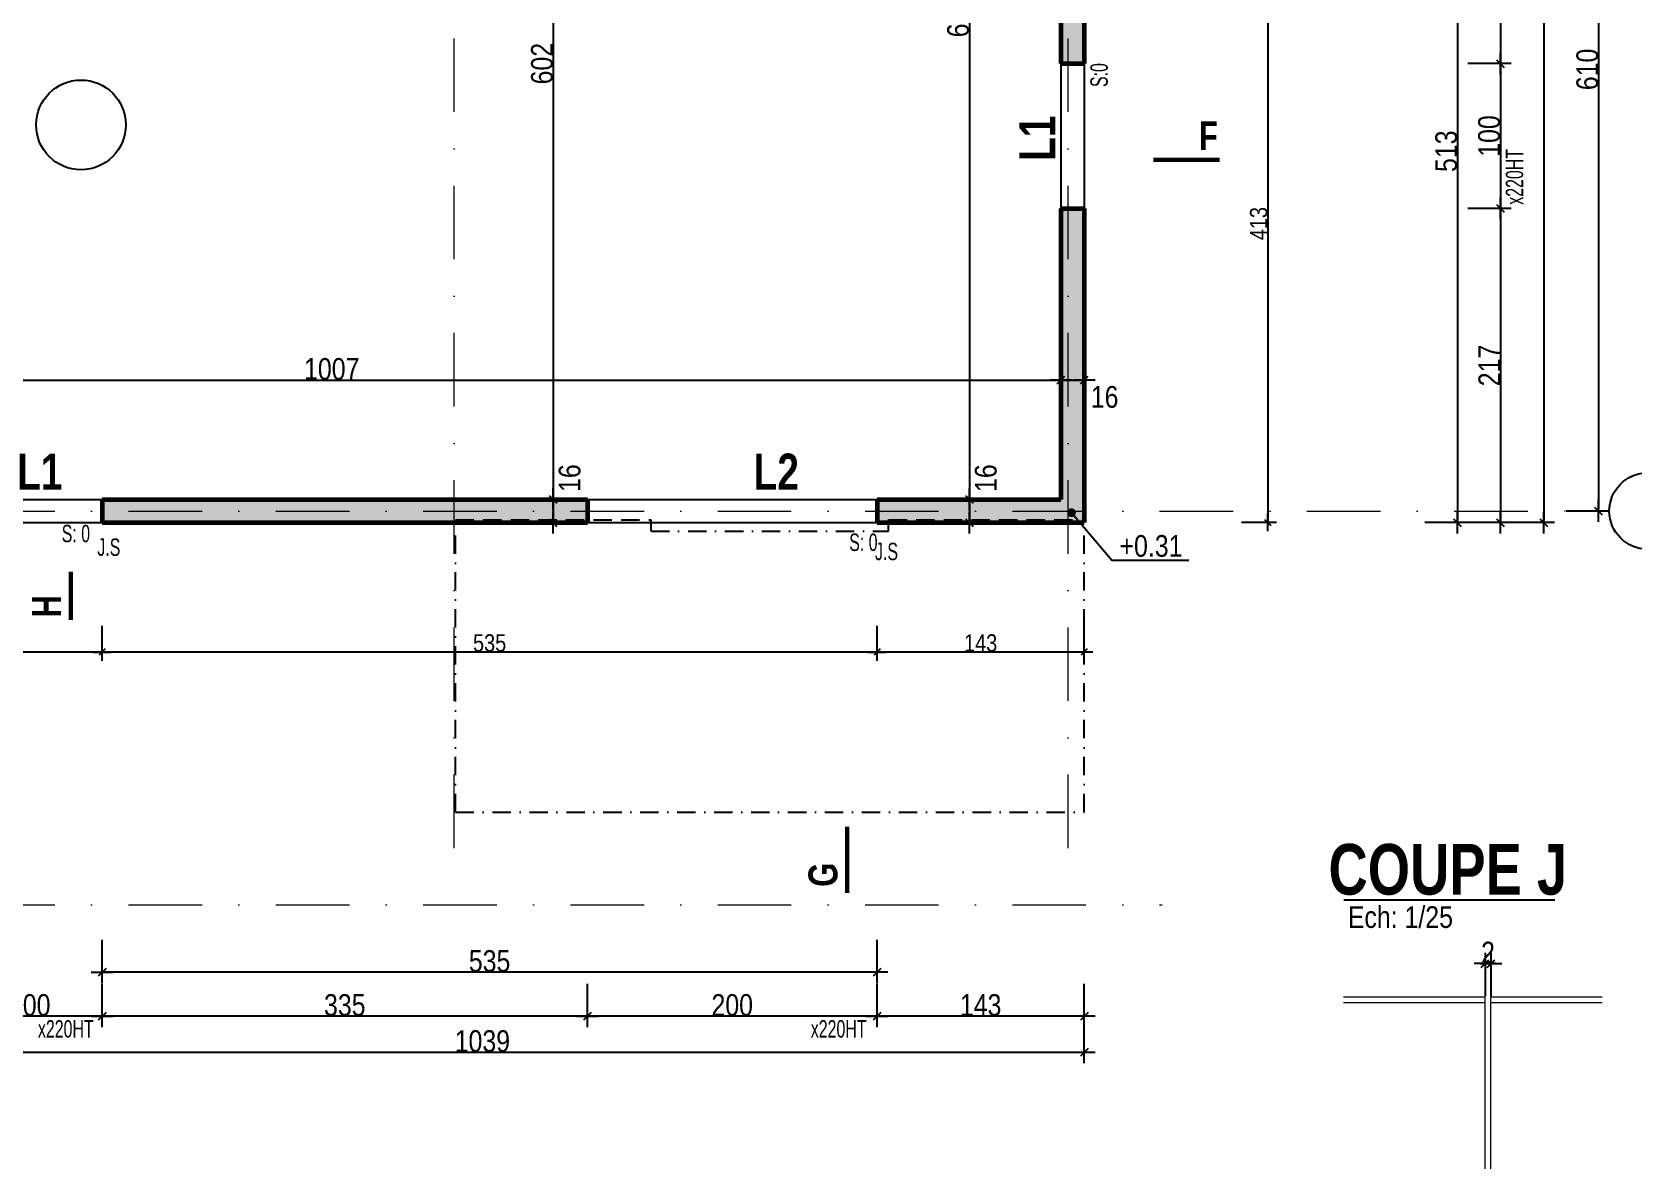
# Model space of a CAD drawing. Header units: millimetres. Extents: x 30537 to 37023, y -37354 to 0.
# Drawn here: x 32648 to 33753, y -35776 to -34997 of the extents above; entities that cross this region are included whole.
import ezdxf
from ezdxf.enums import TextEntityAlignment as Align

# ---------------------------------------------------------------- set-up
doc = ezdxf.new("R2010")
doc.units = ezdxf.units.MM
doc.linetypes.add('CACHEX2', pattern=[19.05, 12.7, -6.35])
doc.linetypes.add('TIRETPTX2', pattern=[50.8, 25.4, -12.7, 0, -12.7])
for name, color, linetype in [('01_cote_gen', 4, 'Continuous'), ('01_linteaux', 2, 'Continuous'), ('01_murs_sup', 2, 'CACHEX2'), ('01_poch_murs', 253, 'Continuous'), ('01_texte', 230, 'Continuous'), ('AA_COTES', 2, 'Continuous')]:
    doc.layers.add(name, color=color, linetype=linetype)
doc.layers.add('01_murs_coup', color=5, linetype='Continuous', lineweight=60)
doc.layers.add('01_tram_axes', color=2, linetype='TIRETPTX2', lineweight=9)
doc.styles.add('ARIAL NA', font='ARIALN.TTF')
doc.styles.add('impact', font='impact.ttf')
doc.styles.add('STYLE2', font='ARIALN.TTF')
doc.dimstyles.new('JB25', dxfattribs={"dimscale": 0.1, "dimtxt": 150, "dimasz": 15, "dimexe": 0.1, "dimexo": 0.1, "dimgap": 0.09, "dimtad": 1, "dimdec": 1, "dimlfac": 0.5, "dimdsep": 46, "dimtxsty": 'STYLE2', "dimblk1": 'BOND_G', "dimblk2": 'BOND_D', "dimsah": 1, "dimcen": 1.5, "dimdle": 0.01, "dimse1": 1, "dimse2": 1, "dimclrd": 4, "dimclre": 2, "dimclrt": 6, "dimazin": 2, "dimtfac": 2.333333, "dimtdec": 1, "dimtix": 1, "dimtmove": 2, "dimatfit": 3, "dimldrblk": 'BOND_G', "dimfxl": 1, "dimtolj": 1, "dimtzin": 0, "dimarcsym": 0})
doc.dimstyles.new('JB50', dxfattribs={"dimscale": 0.1, "dimtxt": 150, "dimasz": 15, "dimexe": 0.1, "dimexo": 0.1, "dimgap": 0.09, "dimtad": 1, "dimdec": 1, "dimdsep": 46, "dimtxsty": 'STYLE2', "dimblk1": 'BOND_G', "dimblk2": 'BOND_D', "dimsah": 1, "dimcen": 1.5, "dimdle": 0.01, "dimse1": 1, "dimse2": 1, "dimclrd": 4, "dimclre": 2, "dimclrt": 6, "dimazin": 2, "dimtfac": 2.333333, "dimtdec": 1, "dimtix": 1, "dimtmove": 2, "dimatfit": 3, "dimldrblk": 'BOND_G', "dimfxl": 1, "dimtolj": 1, "dimtzin": 0, "dimarcsym": 0})
doc.dimstyles.new('JB50res', dxfattribs={"dimscale": 0.1, "dimtxt": 120, "dimasz": 12, "dimexe": 0.1, "dimexo": 0.1, "dimgap": 0.09, "dimtad": 1, "dimdec": 1, "dimdsep": 46, "dimtxsty": 'STYLE2', "dimblk1": 'BOND_G', "dimblk2": 'BOND_D', "dimsah": 1, "dimcen": 1.5, "dimdle": 0.01, "dimse1": 1, "dimse2": 1, "dimclrd": 4, "dimclre": 2, "dimclrt": 6, "dimazin": 2, "dimtfac": 2.333333, "dimtdec": 1, "dimtix": 1, "dimtmove": 2, "dimatfit": 3, "dimldrblk": 'BOND_G', "dimfxl": 1, "dimtolj": 1, "dimtzin": 0, "dimarcsym": 0})

# ---------------------------------------------------------------- blocks, each defined once
blk = doc.blocks.new('BOND_G')
at = {"layer": 'AA_COTES', "color": 0}
for p, q in [((0, -5), (0, 15)), ((5, 0), (-5, 0)), ((1.77, 1.77), (-1.77, -1.77))]:
    blk.add_line(p, q, dxfattribs=at)
blk = doc.blocks.new('BOND_D')
at = {"layer": 'AA_COTES', "color": 0}
for p, q in [((5, 0), (-5, 0)), ((-1.77, -1.77), (1.77, 1.77)), ((0, 5), (0, -15))]:
    blk.add_line(p, q, dxfattribs=at)
blk = doc.blocks.new('*D4457')
at = {"layer": '01_cote_gen', "color": 4, "lineweight": -2, "ltscale": 2, "transparency": 16777216}
blk.add_line((33229.8, -35677), (33032.8, -35677), dxfattribs=at)
at = {"layer": 'Defpoints', "color": 0, "ltscale": 2, "transparency": 16777216}
for p in [(33031.3, -35336), (33231.3, -35336), (33031.3, -35677)]:
    blk.add_point(p, dxfattribs=at)
at = {"layer": '01_cote_gen', "color": 4, "lineweight": -2, "ltscale": 2, "transparency": 16777216, "xscale": 1.5, "yscale": 1.5, "zscale": 1.5, "rotation": 180}
blk.add_blockref('BOND_D', (33031.3, -35677), dxfattribs=at)
at = {"layer": '01_cote_gen', "color": 4, "lineweight": -2, "ltscale": 2, "transparency": 16777216, "xscale": 1.5, "yscale": 1.5, "zscale": 1.5}
blk.add_blockref('BOND_G', (33231.3, -35677), dxfattribs=at)
at = {"layer": '01_cote_gen', "color": 6, "lineweight": 0, "ltscale": 2, "transparency": 16777216, "insert": (33131.3, -35669.3), "char_height": 15, "attachment_point": 5, "style": 'STYLE2'}
blk.add_mtext('\\A1;200', dxfattribs=at)
blk = doc.blocks.new('*D4458')
at = {"layer": '01_cote_gen', "color": 4, "lineweight": -2, "ltscale": 2, "transparency": 16777216}
blk.add_line((32694.8, -35677), (32597.8, -35677), dxfattribs=at)
at = {"layer": 'Defpoints', "color": 0, "ltscale": 2, "transparency": 16777216}
for p in [(32596.3, -35336), (32696.3, -35336), (32596.3, -35677)]:
    blk.add_point(p, dxfattribs=at)
at = {"layer": '01_cote_gen', "color": 4, "lineweight": -2, "ltscale": 2, "transparency": 16777216, "xscale": 1.5, "yscale": 1.5, "zscale": 1.5, "rotation": 180}
blk.add_blockref('BOND_D', (32596.3, -35677), dxfattribs=at)
at = {"layer": '01_cote_gen', "color": 4, "lineweight": -2, "ltscale": 2, "transparency": 16777216, "xscale": 1.5, "yscale": 1.5, "zscale": 1.5}
blk.add_blockref('BOND_G', (32696.3, -35677), dxfattribs=at)
at = {"layer": '01_cote_gen', "color": 6, "lineweight": 0, "ltscale": 2, "transparency": 16777216, "insert": (32646.3, -35669.3), "char_height": 15, "attachment_point": 5, "style": 'STYLE2'}
blk.add_mtext('\\A1;100', dxfattribs=at)
blk = doc.blocks.new('*D4473')
at = {"layer": '01_cote_gen', "color": 4, "lineweight": -2, "ltscale": 0.1, "transparency": 16777216}
blk.add_line((33372.8, -35677), (33232.8, -35677), dxfattribs=at)
at = {"layer": 'Defpoints', "color": 0, "ltscale": 0.1, "transparency": 16777216}
for p in [(33231.3, -35336), (33374.3, -35336), (33231.3, -35677)]:
    blk.add_point(p, dxfattribs=at)
at = {"layer": '01_cote_gen', "color": 4, "lineweight": -2, "ltscale": 0.1, "transparency": 16777216, "xscale": 1.5, "yscale": 1.5, "zscale": 1.5, "rotation": 180}
blk.add_blockref('BOND_D', (33231.3, -35677), dxfattribs=at)
at = {"layer": '01_cote_gen', "color": 4, "lineweight": -2, "ltscale": 0.1, "transparency": 16777216, "xscale": 1.5, "yscale": 1.5, "zscale": 1.5}
blk.add_blockref('BOND_G', (33374.3, -35677), dxfattribs=at)
at = {"layer": '01_cote_gen', "color": 6, "ltscale": 0.1, "transparency": 16777216, "insert": (33302.8, -35669.3), "char_height": 15, "attachment_point": 5, "style": 'STYLE2'}
blk.add_mtext('\\A1;143', dxfattribs=at)
blk = doc.blocks.new('*D4124')
at = {"layer": '01_linteaux', "color": 4, "lineweight": -2, "ltscale": 0.1, "transparency": 16777216}
blk.add_line((33691.6, -33953.5), (33691.6, -35334.5), dxfattribs=at)
at = {"layer": 'Defpoints', "color": 0, "ltscale": 0.1, "transparency": 16777216}
for p in [(33674.1, -33952), (33423.5, -35336), (33691.6, -35336)]:
    blk.add_point(p, dxfattribs=at)
at = {"layer": '01_linteaux', "color": 4, "lineweight": -2, "ltscale": 0.1, "transparency": 16777216, "xscale": 1.5, "yscale": 1.5, "zscale": 1.5}
for name, p, rotation in [('BOND_G', (33691.6, -33952), 90), ('BOND_D', (33691.6, -35336), 270)]:
    blk.add_blockref(name, p, dxfattribs=dict(at, rotation=rotation))
at = {"layer": '01_linteaux', "color": 6, "ltscale": 0.1, "transparency": 16777216, "insert": (33683.9, -34644), "char_height": 15, "attachment_point": 5, "rotation": 90, "style": 'STYLE2'}
blk.add_mtext('\\A1;1384', dxfattribs=at)
blk = doc.blocks.new('*D4480')
at = {"layer": '01_linteaux', "color": 4, "lineweight": -2, "ltscale": 0.1, "transparency": 16777216}
blk.add_line((33661.6, -34924.5), (33661.6, -35017.5), dxfattribs=at)
at = {"layer": 'Defpoints', "color": 0, "ltscale": 0.1, "transparency": 16777216}
for p in [(33374.3, -34923), (33374.3, -35019), (33661.6, -35019)]:
    blk.add_point(p, dxfattribs=at)
at = {"layer": '01_linteaux', "color": 4, "lineweight": -2, "ltscale": 0.1, "transparency": 16777216, "xscale": 1.5, "yscale": 1.5, "zscale": 1.5}
for name, p, rotation in [('BOND_G', (33661.6, -34923), 90), ('BOND_D', (33661.6, -35019), 270)]:
    blk.add_blockref(name, p, dxfattribs=dict(at, rotation=rotation))
at = {"layer": '01_linteaux', "color": 6, "ltscale": 0.1, "transparency": 16777216, "insert": (33653.9, -34971), "char_height": 15, "attachment_point": 5, "rotation": 90, "style": 'STYLE2'}
blk.add_mtext('\\A1;96', dxfattribs=at)
blk = doc.blocks.new('*D4481')
at = {"layer": '01_linteaux', "color": 4, "lineweight": -2, "ltscale": 0.1, "transparency": 16777216}
blk.add_line((33661.6, -35020.5), (33661.6, -35117.5), dxfattribs=at)
at = {"layer": 'Defpoints', "color": 0, "ltscale": 0.1, "transparency": 16777216}
for p in [(33374.3, -35019), (33374.3, -35119), (33661.6, -35119)]:
    blk.add_point(p, dxfattribs=at)
at = {"layer": '01_linteaux', "color": 4, "lineweight": -2, "ltscale": 0.1, "transparency": 16777216, "xscale": 1.5, "yscale": 1.5, "zscale": 1.5}
for name, p, rotation in [('BOND_G', (33661.6, -35019), 90), ('BOND_D', (33661.6, -35119), 270)]:
    blk.add_blockref(name, p, dxfattribs=dict(at, rotation=rotation))
at = {"layer": '01_linteaux', "color": 6, "ltscale": 0.1, "transparency": 16777216, "insert": (33653.9, -35069), "char_height": 15, "attachment_point": 5, "rotation": 90, "style": 'STYLE2'}
blk.add_mtext('\\A1;100', dxfattribs=at)
blk = doc.blocks.new('*D4482')
at = {"layer": '01_linteaux', "color": 4, "lineweight": -2, "ltscale": 0.1, "transparency": 16777216}
blk.add_line((33661.6, -35120.5), (33661.6, -35334.5), dxfattribs=at)
at = {"layer": 'Defpoints', "color": 0, "ltscale": 0.1, "transparency": 16777216}
for p in [(33374.3, -35119), (33374.3, -35336), (33661.6, -35336)]:
    blk.add_point(p, dxfattribs=at)
at = {"layer": '01_linteaux', "color": 4, "lineweight": -2, "ltscale": 0.1, "transparency": 16777216, "xscale": 1.5, "yscale": 1.5, "zscale": 1.5}
for name, p, rotation in [('BOND_G', (33661.6, -35119), 90), ('BOND_D', (33661.6, -35336), 270)]:
    blk.add_blockref(name, p, dxfattribs=dict(at, rotation=rotation))
at = {"layer": '01_linteaux', "color": 6, "ltscale": 0.1, "transparency": 16777216, "insert": (33654, -35227.5), "char_height": 15, "attachment_point": 5, "rotation": 90, "style": 'STYLE2'}
blk.add_mtext('\\A1;217', dxfattribs=at)
blk = doc.blocks.new('*D4246')
at = {"layer": '01_cote_gen', "color": 4, "lineweight": -2, "ltscale": 0.1, "transparency": 16777216}
blk.add_line((33007.6, -35321.5), (33007.6, -35334.5), dxfattribs=at)
at = {"layer": 'Defpoints', "color": 0, "ltscale": 0.1, "transparency": 16777216}
for p in [(32987.1, -35320), (32949.7, -35336), (33007.6, -35336)]:
    blk.add_point(p, dxfattribs=at)
at = {"layer": '01_cote_gen', "color": 4, "lineweight": -2, "ltscale": 0.1, "transparency": 16777216, "xscale": 1.5, "yscale": 1.5, "zscale": 1.5}
for name, p, rotation in [('BOND_G', (33007.6, -35320), 90), ('BOND_D', (33007.6, -35336), 270)]:
    blk.add_blockref(name, p, dxfattribs=dict(at, rotation=rotation))
at = {"layer": '01_cote_gen', "color": 6, "ltscale": 0.1, "transparency": 16777216, "insert": (33019.1, -35305.3), "char_height": 15, "attachment_point": 5, "rotation": 90, "style": 'STYLE2'}
blk.add_mtext('\\A1;16', dxfattribs=at)
blk = doc.blocks.new('*D4502')
at = {"layer": '01_cote_gen', "color": 4, "lineweight": -2, "ltscale": 0.1, "transparency": 16777216}
blk.add_line((33295, -34654.5), (33295, -35318.5), dxfattribs=at)
at = {"layer": 'Defpoints', "color": 0, "ltscale": 0.1, "transparency": 16777216}
for p in [(33194.9, -34653), (33267.6, -35320), (33295, -35320)]:
    blk.add_point(p, dxfattribs=at)
at = {"layer": '01_cote_gen', "color": 4, "lineweight": -2, "ltscale": 0.1, "transparency": 16777216, "xscale": 1.5, "yscale": 1.5, "zscale": 1.5}
for name, p, rotation in [('BOND_G', (33295, -34653), 90), ('BOND_D', (33295, -35320), 270)]:
    blk.add_blockref(name, p, dxfattribs=dict(at, rotation=rotation))
at = {"layer": '01_cote_gen', "color": 6, "ltscale": 0.1, "transparency": 16777216, "insert": (33287.3, -34986.5), "char_height": 15, "attachment_point": 5, "rotation": 90, "style": 'STYLE2'}
blk.add_mtext('\\A1;667', dxfattribs=at)
blk = doc.blocks.new('*D4505')
at = {"layer": '01_cote_gen', "color": 4, "lineweight": -2, "ltscale": 0.1, "transparency": 16777216}
blk.add_line((33007.6, -34719.5), (33007.6, -35318.5), dxfattribs=at)
at = {"layer": 'Defpoints', "color": 0, "ltscale": 0.1, "transparency": 16777216}
for p in [(32932.3, -34718), (32932.3, -35320), (33007.6, -35320)]:
    blk.add_point(p, dxfattribs=at)
at = {"layer": '01_cote_gen', "color": 4, "lineweight": -2, "ltscale": 0.1, "transparency": 16777216, "xscale": 1.5, "yscale": 1.5, "zscale": 1.5}
for name, p, rotation in [('BOND_G', (33007.6, -34718), 90), ('BOND_D', (33007.6, -35320), 270)]:
    blk.add_blockref(name, p, dxfattribs=dict(at, rotation=rotation))
at = {"layer": '01_cote_gen', "color": 6, "ltscale": 0.1, "transparency": 16777216, "insert": (33000, -35019), "char_height": 15, "attachment_point": 5, "rotation": 90, "style": 'STYLE2'}
blk.add_mtext('\\A1;602', dxfattribs=at)
blk = doc.blocks.new('*D4256')
at = {"layer": '01_cote_gen', "color": 4, "lineweight": -2, "ltscale": 0.1, "transparency": 16777216}
blk.add_line((33372.8, -35701.9), (32336.8, -35701.9), dxfattribs=at)
at = {"layer": 'Defpoints', "color": 0, "ltscale": 0.1, "transparency": 16777216}
for p in [(32335.3, -35654.5), (33374.3, -35684.5), (32335.3, -35701.9)]:
    blk.add_point(p, dxfattribs=at)
at = {"layer": '01_cote_gen', "color": 4, "lineweight": -2, "ltscale": 0.1, "transparency": 16777216, "xscale": 1.5, "yscale": 1.5, "zscale": 1.5, "rotation": 180}
blk.add_blockref('BOND_D', (32335.3, -35701.9), dxfattribs=at)
at = {"layer": '01_cote_gen', "color": 4, "lineweight": -2, "ltscale": 0.1, "transparency": 16777216, "xscale": 1.5, "yscale": 1.5, "zscale": 1.5}
blk.add_blockref('BOND_G', (33374.3, -35701.9), dxfattribs=at)
at = {"layer": '01_cote_gen', "color": 6, "ltscale": 0.1, "transparency": 16777216, "insert": (32958.8, -35694.2), "char_height": 15, "attachment_point": 5, "style": 'STYLE2'}
blk.add_mtext('\\A1;1039', dxfattribs=at)
blk = doc.blocks.new('*D4259')
at = {"layer": '01_cote_gen', "color": 4, "lineweight": -2, "ltscale": 0.1, "transparency": 16777216}
blk.add_line((32352.8, -35237.6), (33356.8, -35237.6), dxfattribs=at)
at = {"layer": 'Defpoints', "color": 0, "ltscale": 0.1, "transparency": 16777216}
for p in [(33358.3, -35237.6), (32351.3, -35253), (33358.3, -35256.8)]:
    blk.add_point(p, dxfattribs=at)
at = {"layer": '01_cote_gen', "color": 4, "lineweight": -2, "ltscale": 0.1, "transparency": 16777216, "xscale": 1.5, "yscale": 1.5, "zscale": 1.5, "rotation": 180}
blk.add_blockref('BOND_G', (32351.3, -35237.6), dxfattribs=at)
at = {"layer": '01_cote_gen', "color": 4, "lineweight": -2, "ltscale": 0.1, "transparency": 16777216, "xscale": 1.5, "yscale": 1.5, "zscale": 1.5}
blk.add_blockref('BOND_D', (33358.3, -35237.6), dxfattribs=at)
at = {"layer": '01_cote_gen', "color": 6, "ltscale": 0.1, "transparency": 16777216, "insert": (32854.8, -35230), "char_height": 15, "attachment_point": 5, "style": 'STYLE2'}
blk.add_mtext('\\A1;1007', dxfattribs=at)
blk = doc.blocks.new('*D4260')
at = {"layer": '01_cote_gen', "color": 4, "lineweight": -2, "ltscale": 0.1, "transparency": 16777216}
blk.add_line((33359.8, -35237.6), (33372.8, -35237.6), dxfattribs=at)
at = {"layer": 'Defpoints', "color": 0, "ltscale": 0.1, "transparency": 16777216}
for p in [(33374.3, -35237.6), (33358.3, -35256.8), (33374.3, -35265.6)]:
    blk.add_point(p, dxfattribs=at)
at = {"layer": '01_cote_gen', "color": 4, "lineweight": -2, "ltscale": 0.1, "transparency": 16777216, "xscale": 1.5, "yscale": 1.5, "zscale": 1.5, "rotation": 180}
blk.add_blockref('BOND_G', (33358.3, -35237.6), dxfattribs=at)
at = {"layer": '01_cote_gen', "color": 4, "lineweight": -2, "ltscale": 0.1, "transparency": 16777216, "xscale": 1.5, "yscale": 1.5, "zscale": 1.5}
blk.add_blockref('BOND_D', (33374.3, -35237.6), dxfattribs=at)
at = {"layer": '01_cote_gen', "color": 6, "ltscale": 0.1, "transparency": 16777216, "insert": (33388.4, -35249.3), "char_height": 15, "attachment_point": 5, "style": 'STYLE2'}
blk.add_mtext('\\A1;16', dxfattribs=at)
blk = doc.blocks.new('*D4261')
at = {"layer": '01_cote_gen', "color": 4, "lineweight": -2, "ltscale": 0.1, "transparency": 16777216}
blk.add_line((33295, -35321.5), (33295, -35334.5), dxfattribs=at)
at = {"layer": 'Defpoints', "color": 0, "ltscale": 0.1, "transparency": 16777216}
for p in [(33274.4, -35320), (33237, -35336), (33295, -35336)]:
    blk.add_point(p, dxfattribs=at)
at = {"layer": '01_cote_gen', "color": 4, "lineweight": -2, "ltscale": 0.1, "transparency": 16777216, "xscale": 1.5, "yscale": 1.5, "zscale": 1.5}
for name, p, rotation in [('BOND_G', (33295, -35320), 90), ('BOND_D', (33295, -35336), 270)]:
    blk.add_blockref(name, p, dxfattribs=dict(at, rotation=rotation))
at = {"layer": '01_cote_gen', "color": 6, "ltscale": 0.1, "transparency": 16777216, "insert": (33306.4, -35305.3), "char_height": 15, "attachment_point": 5, "rotation": 90, "style": 'STYLE2'}
blk.add_mtext('\\A1;16', dxfattribs=at)
blk = doc.blocks.new('*D4284')
at = {"layer": '01_cote_gen', "color": 4, "lineweight": -2, "ltscale": 0.1, "transparency": 16777216}
blk.add_line((33729.3, -34719.5), (33729.3, -35326.5), dxfattribs=at)
at = {"layer": 'Defpoints', "color": 0, "ltscale": 0.1, "transparency": 16777216}
for p in [(33706.8, -34718), (33706.8, -35328), (33729.3, -35328)]:
    blk.add_point(p, dxfattribs=at)
at = {"layer": '01_cote_gen', "color": 4, "lineweight": -2, "ltscale": 0.1, "transparency": 16777216, "xscale": 1.5, "yscale": 1.5, "zscale": 1.5}
for name, p, rotation in [('BOND_G', (33729.3, -34718), 90), ('BOND_D', (33729.3, -35328), 270)]:
    blk.add_blockref(name, p, dxfattribs=dict(at, rotation=rotation))
at = {"layer": '01_cote_gen', "color": 6, "ltscale": 0.1, "transparency": 16777216, "insert": (33721.7, -35023), "char_height": 15, "attachment_point": 5, "rotation": 90, "style": 'STYLE2'}
blk.add_mtext('\\A1;610', dxfattribs=at)
blk = doc.blocks.new('*D4027')
at = {"layer": '01_cote_gen', "color": 4, "lineweight": -2, "ltscale": 2, "transparency": 16777216}
blk.add_line((33029.8, -35677), (32697.8, -35677), dxfattribs=at)
at = {"layer": 'Defpoints', "color": 0, "ltscale": 2, "transparency": 16777216}
for p in [(32696.3, -35654.5), (33031.3, -35654.5), (32696.3, -35677)]:
    blk.add_point(p, dxfattribs=at)
at = {"layer": '01_cote_gen', "color": 4, "lineweight": -2, "ltscale": 2, "transparency": 16777216, "xscale": 1.5, "yscale": 1.5, "zscale": 1.5, "rotation": 180}
blk.add_blockref('BOND_D', (32696.3, -35677), dxfattribs=at)
at = {"layer": '01_cote_gen', "color": 4, "lineweight": -2, "ltscale": 2, "transparency": 16777216, "xscale": 1.5, "yscale": 1.5, "zscale": 1.5}
blk.add_blockref('BOND_G', (33031.3, -35677), dxfattribs=at)
at = {"layer": '01_cote_gen', "color": 6, "lineweight": 0, "ltscale": 2, "transparency": 16777216, "insert": (32863.8, -35669.3), "char_height": 15, "attachment_point": 5, "style": 'STYLE2'}
blk.add_mtext('\\A1;335', dxfattribs=at)
blk = doc.blocks.new('*D4425')
at = {"layer": '01_cote_gen', "color": 4, "lineweight": -2, "ltscale": 0.1, "transparency": 16777216}
blk.add_line((33501, -34924.2), (33501, -35334.8), dxfattribs=at)
at = {"layer": 'Defpoints', "color": 0, "ltscale": 0.1, "transparency": 16777216}
for p in [(33483, -34923), (33342.3, -35336), (33501, -35336)]:
    blk.add_point(p, dxfattribs=at)
at = {"layer": '01_cote_gen', "color": 4, "lineweight": -2, "ltscale": 0.1, "transparency": 16777216, "xscale": 1.2, "yscale": 1.2, "zscale": 1.2}
for name, p, rotation in [('BOND_G', (33501, -34923), 90), ('BOND_D', (33501, -35336), 270)]:
    blk.add_blockref(name, p, dxfattribs=dict(at, rotation=rotation))
at = {"layer": '01_cote_gen', "color": 6, "ltscale": 0.1, "transparency": 16777216, "insert": (33494.8, -35129.5), "char_height": 12, "attachment_point": 5, "rotation": 90, "style": 'STYLE2'}
blk.add_mtext('\\A1;413', dxfattribs=at)
blk = doc.blocks.new('*D4072')
at = {"layer": '01_cote_gen', "color": 4, "lineweight": -2, "ltscale": 0.1, "transparency": 16777216}
blk.add_line((33373.1, -35425.4), (33232.5, -35425.4), dxfattribs=at)
at = {"layer": 'Defpoints', "color": 0, "ltscale": 0.1, "transparency": 16777216}
for p in [(33374.3, -35086.6), (33231.3, -35097.7), (33231.3, -35425.4)]:
    blk.add_point(p, dxfattribs=at)
at = {"layer": '01_cote_gen', "color": 4, "lineweight": -2, "ltscale": 0.1, "transparency": 16777216, "xscale": 1.2, "yscale": 1.2, "zscale": 1.2, "rotation": 180}
blk.add_blockref('BOND_D', (33231.3, -35425.4), dxfattribs=at)
at = {"layer": '01_cote_gen', "color": 4, "lineweight": -2, "ltscale": 0.1, "transparency": 16777216, "xscale": 1.2, "yscale": 1.2, "zscale": 1.2}
blk.add_blockref('BOND_G', (33374.3, -35425.4), dxfattribs=at)
at = {"layer": '01_cote_gen', "color": 6, "ltscale": 0.1, "transparency": 16777216, "insert": (33302.8, -35419.2), "char_height": 12, "attachment_point": 5, "style": 'STYLE2'}
blk.add_mtext('\\A1;143', dxfattribs=at)
blk = doc.blocks.new('*D4427')
at = {"layer": '01_cote_gen', "color": 4, "lineweight": -2, "ltscale": 0.1, "transparency": 16777216}
blk.add_line((33230.1, -35425.4), (32697.5, -35425.4), dxfattribs=at)
at = {"layer": 'Defpoints', "color": 0, "ltscale": 0.1, "transparency": 16777216}
for p in [(32696.3, -35336), (33231.3, -35407.4), (32696.3, -35425.4)]:
    blk.add_point(p, dxfattribs=at)
at = {"layer": '01_cote_gen', "color": 4, "lineweight": -2, "ltscale": 0.1, "transparency": 16777216, "xscale": 1.2, "yscale": 1.2, "zscale": 1.2, "rotation": 180}
blk.add_blockref('BOND_D', (32696.3, -35425.4), dxfattribs=at)
at = {"layer": '01_cote_gen', "color": 4, "lineweight": -2, "ltscale": 0.1, "transparency": 16777216, "xscale": 1.2, "yscale": 1.2, "zscale": 1.2}
blk.add_blockref('BOND_G', (33231.3, -35425.4), dxfattribs=at)
at = {"layer": '01_cote_gen', "color": 6, "ltscale": 0.1, "transparency": 16777216, "insert": (32963.8, -35419.2), "char_height": 12, "attachment_point": 5, "style": 'STYLE2'}
blk.add_mtext('\\A1;535', dxfattribs=at)
blk = doc.blocks.new('*D4428')
at = {"layer": '01_cote_gen', "color": 4, "lineweight": -2, "ltscale": 0.1, "transparency": 16777216}
blk.add_line((32695.1, -35425.4), (32336.5, -35425.4), dxfattribs=at)
at = {"layer": 'Defpoints', "color": 0, "ltscale": 0.1, "transparency": 16777216}
for p in [(32335.3, -35336), (32696.3, -35336), (32335.3, -35425.4)]:
    blk.add_point(p, dxfattribs=at)
at = {"layer": '01_cote_gen', "color": 4, "lineweight": -2, "ltscale": 0.1, "transparency": 16777216, "xscale": 1.2, "yscale": 1.2, "zscale": 1.2, "rotation": 180}
blk.add_blockref('BOND_D', (32335.3, -35425.4), dxfattribs=at)
at = {"layer": '01_cote_gen', "color": 4, "lineweight": -2, "ltscale": 0.1, "transparency": 16777216, "xscale": 1.2, "yscale": 1.2, "zscale": 1.2}
blk.add_blockref('BOND_G', (32696.3, -35425.4), dxfattribs=at)
at = {"layer": '01_cote_gen', "color": 6, "ltscale": 0.1, "transparency": 16777216, "insert": (32582.2, -35419.2), "char_height": 12, "attachment_point": 5, "style": 'STYLE2'}
blk.add_mtext('\\A1;361', dxfattribs=at)
blk = doc.blocks.new('*D4540')
at = {"layer": '01_cote_gen', "color": 4, "lineweight": -2, "ltscale": 0.1, "transparency": 16777216}
blk.add_line((33892.6, -35665), (33892.6, -35946), dxfattribs=at)
at = {"layer": 'Defpoints', "color": 0, "ltscale": 0.1, "transparency": 16777216}
for p in [(33524.3, -35663.5), (33757.2, -35947.5), (33892.6, -35947.5)]:
    blk.add_point(p, dxfattribs=at)
at = {"layer": '01_cote_gen', "color": 4, "lineweight": -2, "ltscale": 0.1, "transparency": 16777216, "xscale": 1.5, "yscale": 1.5, "zscale": 1.5}
for name, p, rotation in [('BOND_G', (33892.6, -35663.5), 90), ('BOND_D', (33892.6, -35947.5), 270)]:
    blk.add_blockref(name, p, dxfattribs=dict(at, rotation=rotation))
at = {"layer": '01_cote_gen', "color": 6, "ltscale": 0.1, "transparency": 16777216, "insert": (33885, -35805.5), "char_height": 15, "attachment_point": 5, "rotation": 90, "style": 'STYLE2'}
blk.add_mtext('\\A1;142', dxfattribs=at)
blk = doc.blocks.new('*D4547')
at = {"layer": '01_cote_gen', "color": 4, "lineweight": -2, "ltscale": 0.1, "transparency": 16777216}
for p, q in [((33649.6, -35640.6), (33648.1, -35640.6)), ((33655.1, -35640.6), (33651.1, -35640.6)), ((33656.6, -35640.6), (33658.1, -35640.6))]:
    blk.add_line(p, q, dxfattribs=at)
at = {"layer": 'Defpoints', "color": 0, "ltscale": 0.1, "transparency": 16777216}
for p in [(33651.1, -35640.6), (33651.1, -35663.5, 9.3), (33655.1, -35663.5, 9.3)]:
    blk.add_point(p, dxfattribs=at)
at = {"layer": '01_cote_gen', "color": 4, "lineweight": -2, "ltscale": 0.1, "transparency": 16777216, "xscale": 1.5, "yscale": 1.5, "zscale": 1.5}
blk.add_blockref('BOND_D', (33651.1, -35640.6), dxfattribs=at)
at = {"layer": '01_cote_gen', "color": 4, "lineweight": -2, "ltscale": 0.1, "transparency": 16777216, "xscale": 1.5, "yscale": 1.5, "zscale": 1.5, "rotation": 180}
blk.add_blockref('BOND_G', (33655.1, -35640.6), dxfattribs=at)
at = {"layer": '01_cote_gen', "color": 6, "ltscale": 0.1, "transparency": 16777216, "insert": (33653.1, -35633), "char_height": 15, "attachment_point": 5, "style": 'STYLE2'}
blk.add_mtext('\\A1;2', dxfattribs=at)
blk = doc.blocks.new('*D4549')
at = {"layer": '01_cote_gen', "color": 4, "lineweight": -2, "ltscale": 0.5, "transparency": 16777216}
blk.add_line((33229.8, -35646.6), (32697.8, -35646.6), dxfattribs=at)
at = {"layer": 'Defpoints', "color": 0, "ltscale": 0.5, "transparency": 16777216}
for p in [(32696.3, -35336), (33231.3, -35336), (32696.3, -35646.6)]:
    blk.add_point(p, dxfattribs=at)
at = {"layer": '01_cote_gen', "color": 4, "lineweight": -2, "ltscale": 0.5, "transparency": 16777216, "xscale": 1.5, "yscale": 1.5, "zscale": 1.5, "rotation": 180}
blk.add_blockref('BOND_D', (32696.3, -35646.6), dxfattribs=at)
at = {"layer": '01_cote_gen', "color": 4, "lineweight": -2, "ltscale": 0.5, "transparency": 16777216, "xscale": 1.5, "yscale": 1.5, "zscale": 1.5}
blk.add_blockref('BOND_G', (33231.3, -35646.6), dxfattribs=at)
at = {"layer": '01_cote_gen', "color": 6, "ltscale": 0.5, "transparency": 16777216, "insert": (32963.8, -35638.9), "char_height": 15, "attachment_point": 5, "style": 'STYLE2'}
blk.add_mtext('\\A1;535', dxfattribs=at)
blk = doc.blocks.new('*D4558')
at = {"layer": '01_cote_gen', "color": 4, "lineweight": -2, "ltscale": 0.5, "transparency": 16777216}
blk.add_line((33632, -34824.5), (33632, -35334.5), dxfattribs=at)
at = {"layer": 'Defpoints', "color": 0, "ltscale": 0.5, "transparency": 16777216}
for p in [(33609.5, -34823), (33507, -35336), (33632, -35336)]:
    blk.add_point(p, dxfattribs=at)
at = {"layer": '01_cote_gen', "color": 4, "lineweight": -2, "ltscale": 0.5, "transparency": 16777216, "xscale": 1.5, "yscale": 1.5, "zscale": 1.5}
for name, p, rotation in [('BOND_G', (33632, -34823), 90), ('BOND_D', (33632, -35336), 270)]:
    blk.add_blockref(name, p, dxfattribs=dict(at, rotation=rotation))
at = {"layer": '01_cote_gen', "color": 6, "ltscale": 0.5, "transparency": 16777216, "insert": (33624.3, -35079.5), "char_height": 15, "attachment_point": 5, "rotation": 90, "style": 'STYLE2'}
blk.add_mtext('\\A1;513', dxfattribs=at)

msp = doc.modelspace()

# ---------------------------------------------------------------- hatches: boundary and pattern name
at = {"layer": '01_poch_murs', "ltscale": 0.1}
h = msp.add_hatch(color=256, dxfattribs=at)
h.dxf.hatch_style = 1
h.paths.add_polyline_path([(31662.26, -33952.01), (31565.27, -33952.01), (31565.27, -33752.01), (31565.27, -33952.01), (31462.26, -33952.01), (31462.26, -33968.01), (31565.26, -33968.01), (31565.26, -34613.01), (31583.26, -34613.01), (31583.26, -34579.01), (31959.27, -34579.01), (31959.26, -34560.98), (31583.26, -34561.01), (31583.26, -33968.01), (31662.26, -33968.01)])
h.paths.add_polyline_path([(31362.26, -33952.01), (31262.26, -33952.01), (31262.26, -33968.01), (31362.26, -33968.01)])
h.paths.add_polyline_path([(31062.26, -33952.01), (30949.27, -33952.01), (30949.27, -34424.01), (30965.27, -34424.01), (30965.27, -33968.01), (31062.26, -33968.01)])
h.paths.add_polyline_path([(32062.26, -33952.01), (31862.26, -33952.01), (31862.26, -33968.01), (32062.26, -33968.01)])
h.paths.add_polyline_path([(32333.26, -33752.01), (32317.27, -33752.01), (32317.27, -33952.01), (32317.26, -33952.01), (32162.26, -33952.01), (32162.26, -33968.01), (32317.26, -33968.01), (32317.26, -34561.01), (32061.26, -34561.01), (32061.26, -34579.01), (32333.26, -34578.99)])
h.paths.add_polyline_path([(32561.26, -33952.01), (32335.26, -33952.01), (32335.26, -34579.01), (32587.26, -34579.01), (32587.26, -34561.01), (32351.26, -34561.01), (32351.26, -33968.01), (32561.26, -33968.01)])
h.paths.add_polyline_path([(32819.26, -33952.01), (32661.26, -33952.01), (32661.26, -33968.01), (32819.26, -33968.01)])
h.paths.add_polyline_path([(33137.26, -33952.01), (32919.26, -33952.01), (32919.26, -33968.01), (33137.26, -33968.01)])
h.paths.add_polyline_path([(33374.26, -33952.01), (33237.26, -33952.01), (33237.26, -33968.01), (33358.26, -33968.01), (33358.26, -34019.01), (33374.26, -34019.01)])
h.paths.add_polyline_path([(33374.26, -34219.01), (33358.26, -34219.01), (33358.76, -34365.05), (33374.76, -34365.05)])
h.paths.add_polyline_path([(33374.76, -34465.05), (33358.76, -34465.05), (33358.26, -34635.01), (32932.26, -34635.01), (32932.26, -34570.01), (32912.26, -34570.01), (32912.26, -34635.01), (32746.26, -34635.01), (32746.26, -34561.01), (32689.26, -34561.01), (32689.26, -34579.01), (32728.26, -34579.01), (32728.26, -34709.01), (32689.26, -34709.01), (32689.26, -34727.01), (32746.26, -34727.01), (32746.26, -34653.01), (32912.26, -34653.01), (32912.26, -34718.01), (32932.26, -34718.01), (32932.26, -34653.01), (33358.26, -34653.01), (33358.26, -34823.01), (33374.26, -34823.01)])
h.paths.add_polyline_path([(32587.26, -34709.01), (32335.26, -34709.01), (32335.26, -35336.01), (32596.26, -35336.01), (32596.26, -35320.01), (32351.26, -35320.01), (32351.26, -34727.01), (32587.26, -34727.01)])
h.paths.add_polyline_path([(33374.26, -34923.01), (33358.26, -34923.01), (33358.26, -35019.01), (33374.26, -35019.01)])
h.paths.add_polyline_path([(31977.26, -34741.99), (31992.26, -34741.99), (31992.26, -34723.99), (31894.26, -34723.99), (31894.26, -34741.99), (31957.26, -34741.99), (31957.26, -34904.99), (31732.26, -34904.99), (31732.26, -34741.99), (31792.26, -34741.99), (31792.26, -34723.99), (31712.26, -34723.99), (31712.26, -35144.98), (31938.23, -35144.98), (31938.23, -35309.98), (31713.26, -35309.98), (31713.26, -35493.98), (31731.26, -35493.98), (31731.26, -35329.98), (31958.23, -35329.98), (31958.23, -35101.99), (32317.26, -35101.99), (32317.26, -35375.01), (32333.26, -35375.01), (32333.26, -34723.99), (32094.26, -34723.99), (32094.26, -34741.99), (32317.26, -34741.99), (32317.26, -35081.99), (31977.26, -35081.99)])
h.paths.add_polyline_path([(31957.26, -34924.99), (31957.26, -35014.99), (31732.26, -35014.99), (31732.26, -34924.99)], flags=16)
h.paths.add_polyline_path([(31957.26, -35034.99), (31957.26, -35081.99), (31938.23, -35081.99), (31938.23, -35124.98), (31732.26, -35124.98), (31732.26, -35034.99)], flags=16)
h.paths.add_polyline_path([(31583.26, -34715.01), (31565.26, -34715.01), (31565.26, -34779.01), (30965.27, -34779.01), (30965.27, -34524.01), (30949.27, -34524.01), (30949.27, -34924.01), (30965.27, -34924.01), (30965.27, -34797.01), (31565.26, -34797.01), (31565.26, -35203), (31583.26, -35203)])
h.paths.add_polyline_path([(31583.26, -35305), (31565.26, -35305), (31565.29, -35591.01), (30965.29, -35591.01), (30965.27, -35529.01), (30949.27, -35529.01), (30949.27, -35820.01), (30965.27, -35820.01), (30965.29, -35609.01), (31565.29, -35609.01), (31565.26, -35814.01), (31606.26, -35814.01), (31606.26, -35796.01), (31583.26, -35796.01)])
h.paths.add_polyline_path([(31731.26, -35595.98), (31713.26, -35595.98), (31713.26, -35796.01), (31708.26, -35796.01), (31708.26, -35814.01), (31713.26, -35814.01), (31713.26, -36205), (31482.26, -36205), (31482.26, -36223), (31713.26, -36223), (31713.26, -36381.01), (31953.26, -36381.01), (31953.26, -36645.01), (31698.27, -36645.01), (31698.27, -36661.01), (32031.27, -36661.01), (32031.27, -36645.01), (31969.26, -36645.01), (31969.26, -36381.01), (31987.26, -36381.01), (31987.26, -36365.01), (31731.26, -36365.01)])
h.paths.add_polyline_path([(32333.26, -35475.01), (32317.26, -35475.01), (32317.26, -35719.01), (32333.26, -35719.01)])
h.paths.add_polyline_path([(32333.26, -35819.01), (32317.26, -35819.01), (32317.26, -36019.01), (32333.26, -36019.01)])
h.paths.add_polyline_path([(32333.26, -36119.01), (32317.26, -36119.01), (32317.26, -36365.01), (32287.26, -36365.01), (32287.26, -36381.01), (32333.26, -36381.01)])
h.paths.add_polyline_path([(31328.27, -36365), (31290.27, -36365.01), (31290.27, -36381.01), (31312.27, -36381), (31312.27, -36645), (31251.27, -36645.01), (31251.27, -36661.01), (31351.27, -36661.01), (31351.27, -36645.01), (31328.27, -36645.01)])
h.paths.add_polyline_path([(30965.27, -36225.01), (30949.27, -36225.01), (30949.27, -36381.01), (30990.27, -36381.01), (30990.27, -36365.01), (30965.27, -36365.01)])
h.paths.add_polyline_path([(30965.27, -35920.01), (30949.27, -35920.01), (30949.27, -36125.01), (30965.27, -36125.01)])
h.paths.add_polyline_path([(31598.27, -36645.01), (31451.27, -36645.01), (31451.27, -36661.01), (31598.27, -36661.01)])
h.paths.add_polyline_path([(31964.26, -34760.38), (31964.41, -34760.38), (31964.41, -34749.79), (31964.26, -34749.79)], flags=16)
h.paths.add_polyline_path([(31317.06, -36497.71), (31317.06, -36466.48)], flags=16)
h = msp.add_hatch(color=256, dxfattribs=at)
h.dxf.hatch_style = 1
h.paths.add_polyline_path([(33374.26, -35243.63), (33358.26, -35243.63), (33358.26, -35320.01), (33231.26, -35320.01), (33231.26, -35336.01), (33374.26, -35336.01)])
h.paths.add_polyline_path([(33374.26, -35119.01), (33358.26, -35119.01), (33358.26, -35243.63), (33374.26, -35243.63)])
h.paths.add_polyline_path([(33031.26, -35320.01), (32696.26, -35320.01), (32696.26, -35336.01), (33031.26, -35336.01)])

# ---------------------------------------------------------------- linework, layer by layer
at = {"layer": '01_linteaux', "ltscale": 0.1}
for p, q in [((33358.26, -35019.01), (33358.26, -35119.01)), ((33374.26, -35019.01), (33374.26, -35119.01)), ((32596.26, -35320.01), (32696.26, -35320.01)), ((33031.26, -35320.01), (33231.26, -35320.01)), ((32596.26, -35336.01), (32696.26, -35336.01)), ((33031.26, -35336.01), (33231.26, -35336.01)), ((33075.26, -35342.01), (33075.26, -35334.01)), ((33239.26, -35342.01), (33239.26, -35334.01))]:
    msp.add_line(p, q, dxfattribs=at)
at = {"layer": '01_linteaux', "linetype": 'TIRETPTX2', "ltscale": 0.5}
for p, q in [((32940.26, -35536.01), (32940.26, -35334.01)), ((33374.26, -35536.01), (33374.26, -35336.01)), ((33075.26, -35342.01), (33239.26, -35342.01)), ((32940.26, -35536.01), (33374.26, -35536.01))]:
    msp.add_line(p, q, dxfattribs=at)
at = {"layer": '01_linteaux', "lineweight": 0}
for p, q in [((33553.28, -35663.51, 9.25), (33651.11, -35663.51, 9.25)), ((33553.28, -35667.51, 9.25), (33651.11, -35667.51, 9.25)), ((33651.11, -35849.51), (33651.11, -35663.51, 9.25)), ((33655.11, -35663.51, 9.25), (33731.82, -35663.51, 9.25)), ((33655.11, -35849.51), (33655.11, -35663.51, 9.25)), ((33655.11, -35667.51, 9.25), (33731.82, -35667.51, 9.25))]:
    msp.add_line(p, q, dxfattribs=at)
at = {"layer": '01_murs_coup'}
for p, q in [((33358.26, -34923.01), (33358.26, -35019.01)), ((33374.26, -34923.01), (33374.26, -35019.01)), ((33358.26, -35019.01), (33374.26, -35019.01)), ((33358.26, -35119.01), (33358.26, -35320.01)), ((33358.26, -35119.01), (33374.26, -35119.01)), ((33374.26, -35119.01), (33374.26, -35336.01)), ((32696.26, -35320.01), (32696.26, -35336.01)), ((32696.26, -35320.01), (33031.26, -35320.01)), ((33031.26, -35320.01), (33031.26, -35336.01)), ((33231.26, -35320.01), (33231.26, -35336.01)), ((33231.26, -35320.01), (33358.26, -35320.01)), ((32696.26, -35336.01), (33031.26, -35336.01)), ((33231.26, -35336.01), (33374.26, -35336.01))]:
    msp.add_line(p, q, dxfattribs=at)
at = {"layer": '01_murs_sup'}
for p, q in [((32940.26, -35334.01), (33075.26, -35334.01)), ((33239.26, -35334.01), (33374.26, -35334.01))]:
    msp.add_line(p, q, dxfattribs=at)
at = {"layer": '01_texte'}
for p, q in [((33365.54, -35329.14), (33393.68, -35362.2)), ((33446.52, -35362.2), (33393.68, -35362.2)), ((33553.56, -35596.55), (33699.16, -35596.55))]:
    msp.add_line(p, q, dxfattribs=at)
at = {"layer": '01_texte', "const_width": 3}
for points in [[(33422.13, -35085.53), (33467.93, -35085.53)], [(32674.74, -35403.3), (32674.74, -35369.92)], [(33210.7, -35591.77), (33210.7, -35545.97)]]:
    msp.add_lwpolyline(points, dxfattribs=at)
msp.add_lwpolyline([(33364.04, -35329.14, 1), (33367.04, -35329.14, 1)], format="xyb", close=True, dxfattribs=at)
at = {"layer": '01_texte'}
for centre, radius in [((32681.67, -35061.31), 30.98), ((33763.17, -35328.01), 26.34)]:
    msp.add_circle(centre, radius, dxfattribs=at)
at = {"layer": '01_tram_axes', "color": 253, "ltscale": 2}
for p, q in [((32939.26, -35560.9), (32939.26, -33270.42)), ((33363.26, -35560.9), (33363.26, -33270.42)), ((30578.78, -35328.01), (33729.34, -35328.01)), ((30578.78, -35600.01), (33428.23, -35600.01))]:
    msp.add_line(p, q, dxfattribs=at)

# ---------------------------------------------------------------- texts
at = {"layer": '01_texte', "style": 'ARIAL NA', "width": 0.8}
for s, p in [('S:0', (33390.57, -35035.18)), ('x220HT', (33677.39, -35116.47))]:
    msp.add_text(s, height=12, rotation=90, dxfattribs=at).set_placement(p)
at = {"layer": '01_texte', "style": 'impact'}
msp.add_text('L1', height=25, rotation=90, dxfattribs=at).set_placement((33361.93, -35070.55), align=Align.BOTTOM_CENTER)
for s, height, p in [('F', 20, (33460.08, -35068.76)), ('COUPE J', 35, (33625.37, -35575.45))]:
    msp.add_text(s, height=height, dxfattribs=at).set_placement(p, align=Align.MIDDLE)
for s, p in [('L1', (32653.17, -35320.87)), ('L2', (33161.7, -35320.87))]:
    msp.add_text(s, height=25, dxfattribs=at).set_placement(p, align=Align.BOTTOM_CENTER)
at = {"layer": '01_texte', "style": 'ARIAL NA', "width": 0.8}
for s, p in [('S: 0', (32668.37, -35349.55)), ('J.S', (32692.97, -35358.98)), ('S: 0', (33212.07, -35355.59)), ('J.S', (33229.88, -35361.94)), ('x220HT', (32651.94, -35691.66)), ('x220HT', (33185.52, -35691.66))]:
    msp.add_text(s, height=12, dxfattribs=at).set_placement(p)
at = {"layer": '01_texte'}
for s, style, p in [('+0.31', 'ARIAL NA', (33398.67, -35359.62)), ('Ech: 1/25', 'STYLE2', (33556.3, -35615.96))]:
    msp.add_text(s, height=15, dxfattribs=dict(at, style=style)).set_placement(p)
at = {"layer": '01_texte', "style": 'impact'}
for s, p in [('H', (32657.96, -35393.86)), ('G', (33193.92, -35579.21))]:
    msp.add_text(s, height=20, rotation=90, dxfattribs=at).set_placement(p, align=Align.MIDDLE)

# ---------------------------------------------------------------- dimensions: what is measured, and where the dimension line sits
at = {"layer": '01_cote_gen', "ltscale": 0.1}
for base, p1, p2, dimstyle, picture, middle in [((33294.96, -35320.01), (33194.85, -34653.01), (33267.59, -35320.01), 'JB50', '*D4502', (33287.29, -34986.51)), ((33007.63, -35320.01), (32932.26, -34718.01), (32932.26, -35320.01), 'JB50', '*D4505', (32999.96, -35019.01)), ((33729.34, -35328.01), (33706.84, -34718.01), (33706.84, -35328.01), 'JB50', '*D4284', (33721.67, -35023.01)), ((33500.97, -35336.01), (33482.97, -34923.01), (33342.27, -35336.01), 'JB50res', '*D4425', (33494.83, -35129.51)), ((33892.55, -35947.51, 9.25), (33524.29, -35663.51, 9.25), (33757.22, -35947.51, 9.25), 'JB25', '*D4540', (33885.01, -35805.51, 9.25))]:
    dim = msp.add_linear_dim(base=base, p1=p1, p2=p2, angle=90, dimstyle=dimstyle, dxfattribs=at)
    dim.commit()
    dim.dimension.update_dxf_attribs({"geometry": picture, "text_midpoint": middle})
at = {"layer": '01_cote_gen', "ltscale": 0.5}
dim = msp.add_linear_dim(base=(33631.99, -35336.01), p1=(33609.49, -34823.01), p2=(33506.97, -35336.01), angle=90, dimstyle='JB50', dxfattribs=at)
dim.commit()
dim.dimension.update_dxf_attribs({"geometry": '*D4558', "text_midpoint": (33624.32, -35079.51)})
at = {"layer": '01_cote_gen', "ltscale": 0.1}
for base, p1, p2, dimstyle, picture, middle in [((33231.26, -35425.36), (33374.26, -35086.62), (33231.26, -35097.66), 'JB50res', '*D4072', (33302.76, -35419.22)), ((33358.27, -35237.63), (32351.27, -35253.04), (33358.27, -35256.85), 'JB50', '*D4259', (32854.77, -35229.96)), ((32696.26, -35425.36), (33231.26, -35407.36), (32696.26, -35336.01), 'JB50res', '*D4427', (32963.76, -35419.22)), ((33231.26, -35676.98), (33374.26, -35336.01), (33231.26, -35336.01), 'JB50', '*D4473', (33302.76, -35669.31)), ((33651.11, -35640.56), (33655.11, -35663.51, 9.25), (33651.11, -35663.51, 9.25), 'JB25', '*D4547', (33653.11, -35633.02))]:
    dim = msp.add_linear_dim(base=base, p1=p1, p2=p2, dimstyle=dimstyle, dxfattribs=at)
    dim.commit()
    dim.dimension.update_dxf_attribs({"geometry": picture, "text_midpoint": middle})
for base, p1, p2, dimstyle, picture, middle in [((33374.27, -35237.63), (33358.27, -35256.85), (33374.27, -35265.63), 'JB50', '*D4260', (33388.35, -35249.33)), ((32335.26, -35425.36), (32696.26, -35336.01), (32335.26, -35336.01), 'JB50res', '*D4428', (32582.21, -35419.22)), ((32335.26, -35701.9), (33374.26, -35684.48), (32335.26, -35654.48), 'JB50', '*D4256', (32958.77, -35694.23))]:
    dim = msp.add_linear_dim(base=base, p1=p1, p2=p2, dimstyle=dimstyle, dxfattribs=at)
    dim.commit()
    dim.dimension.update_dxf_attribs({"geometry": picture, "text_midpoint": middle, "dimtype": 160})
for base, p1, p2, picture, middle in [((33007.63, -35336.01), (32987.08, -35320.01), (32949.66, -35336.01), '*D4246', (33019.07, -35305.29)), ((33294.96, -35336.01), (33274.41, -35320.01), (33236.99, -35336.01), '*D4261', (33306.4, -35305.29))]:
    dim = msp.add_linear_dim(base=base, p1=p1, p2=p2, angle=90, dimstyle='JB50', dxfattribs=at)
    dim.commit()
    dim.dimension.update_dxf_attribs({"geometry": picture, "text_midpoint": middle, "dimtype": 160})
at = {"layer": '01_cote_gen', "lineweight": 0, "ltscale": 2}
for base, p1, p2, picture, middle in [((32596.26, -35676.98), (32696.26, -35336.01), (32596.26, -35336.01), '*D4458', (32646.26, -35669.31)), ((33031.26, -35676.98), (33231.26, -35336.01), (33031.26, -35336.01), '*D4457', (33131.26, -35669.31)), ((32696.26, -35676.98), (33031.26, -35654.48), (32696.26, -35654.48), '*D4027', (32863.76, -35669.31))]:
    dim = msp.add_linear_dim(base=base, p1=p1, p2=p2, dimstyle='JB50', dxfattribs=at)
    dim.commit()
    dim.dimension.update_dxf_attribs({"geometry": picture, "text_midpoint": middle})
at = {"layer": '01_cote_gen', "ltscale": 0.5}
dim = msp.add_linear_dim(base=(32696.26, -35646.56), p1=(33231.26, -35336.01), p2=(32696.26, -35336.01), dimstyle='JB50', dxfattribs=at)
dim.commit()
dim.dimension.update_dxf_attribs({"geometry": '*D4549', "text_midpoint": (32963.76, -35638.89)})
at = {"layer": '01_linteaux', "ltscale": 0.1}
for base, p1, p2, picture, middle in [((33691.56, -35336.01), (33674.05, -33952.01), (33423.48, -35336.01), '*D4124', (33683.89, -34644.01)), ((33661.56, -35019.01), (33374.26, -34923.01), (33374.26, -35019.01), '*D4480', (33653.89, -34971.01)), ((33661.56, -35119.01), (33374.26, -35019.01), (33374.26, -35119.01), '*D4481', (33653.89, -35069.01)), ((33661.56, -35336.01), (33374.26, -35119.01), (33374.26, -35336.01), '*D4482', (33654.02, -35227.51))]:
    dim = msp.add_linear_dim(base=base, p1=p1, p2=p2, angle=90, dimstyle='JB50', dxfattribs=at)
    dim.commit()
    dim.dimension.update_dxf_attribs({"geometry": picture, "text_midpoint": middle})

doc.saveas('drawing.dxf')
